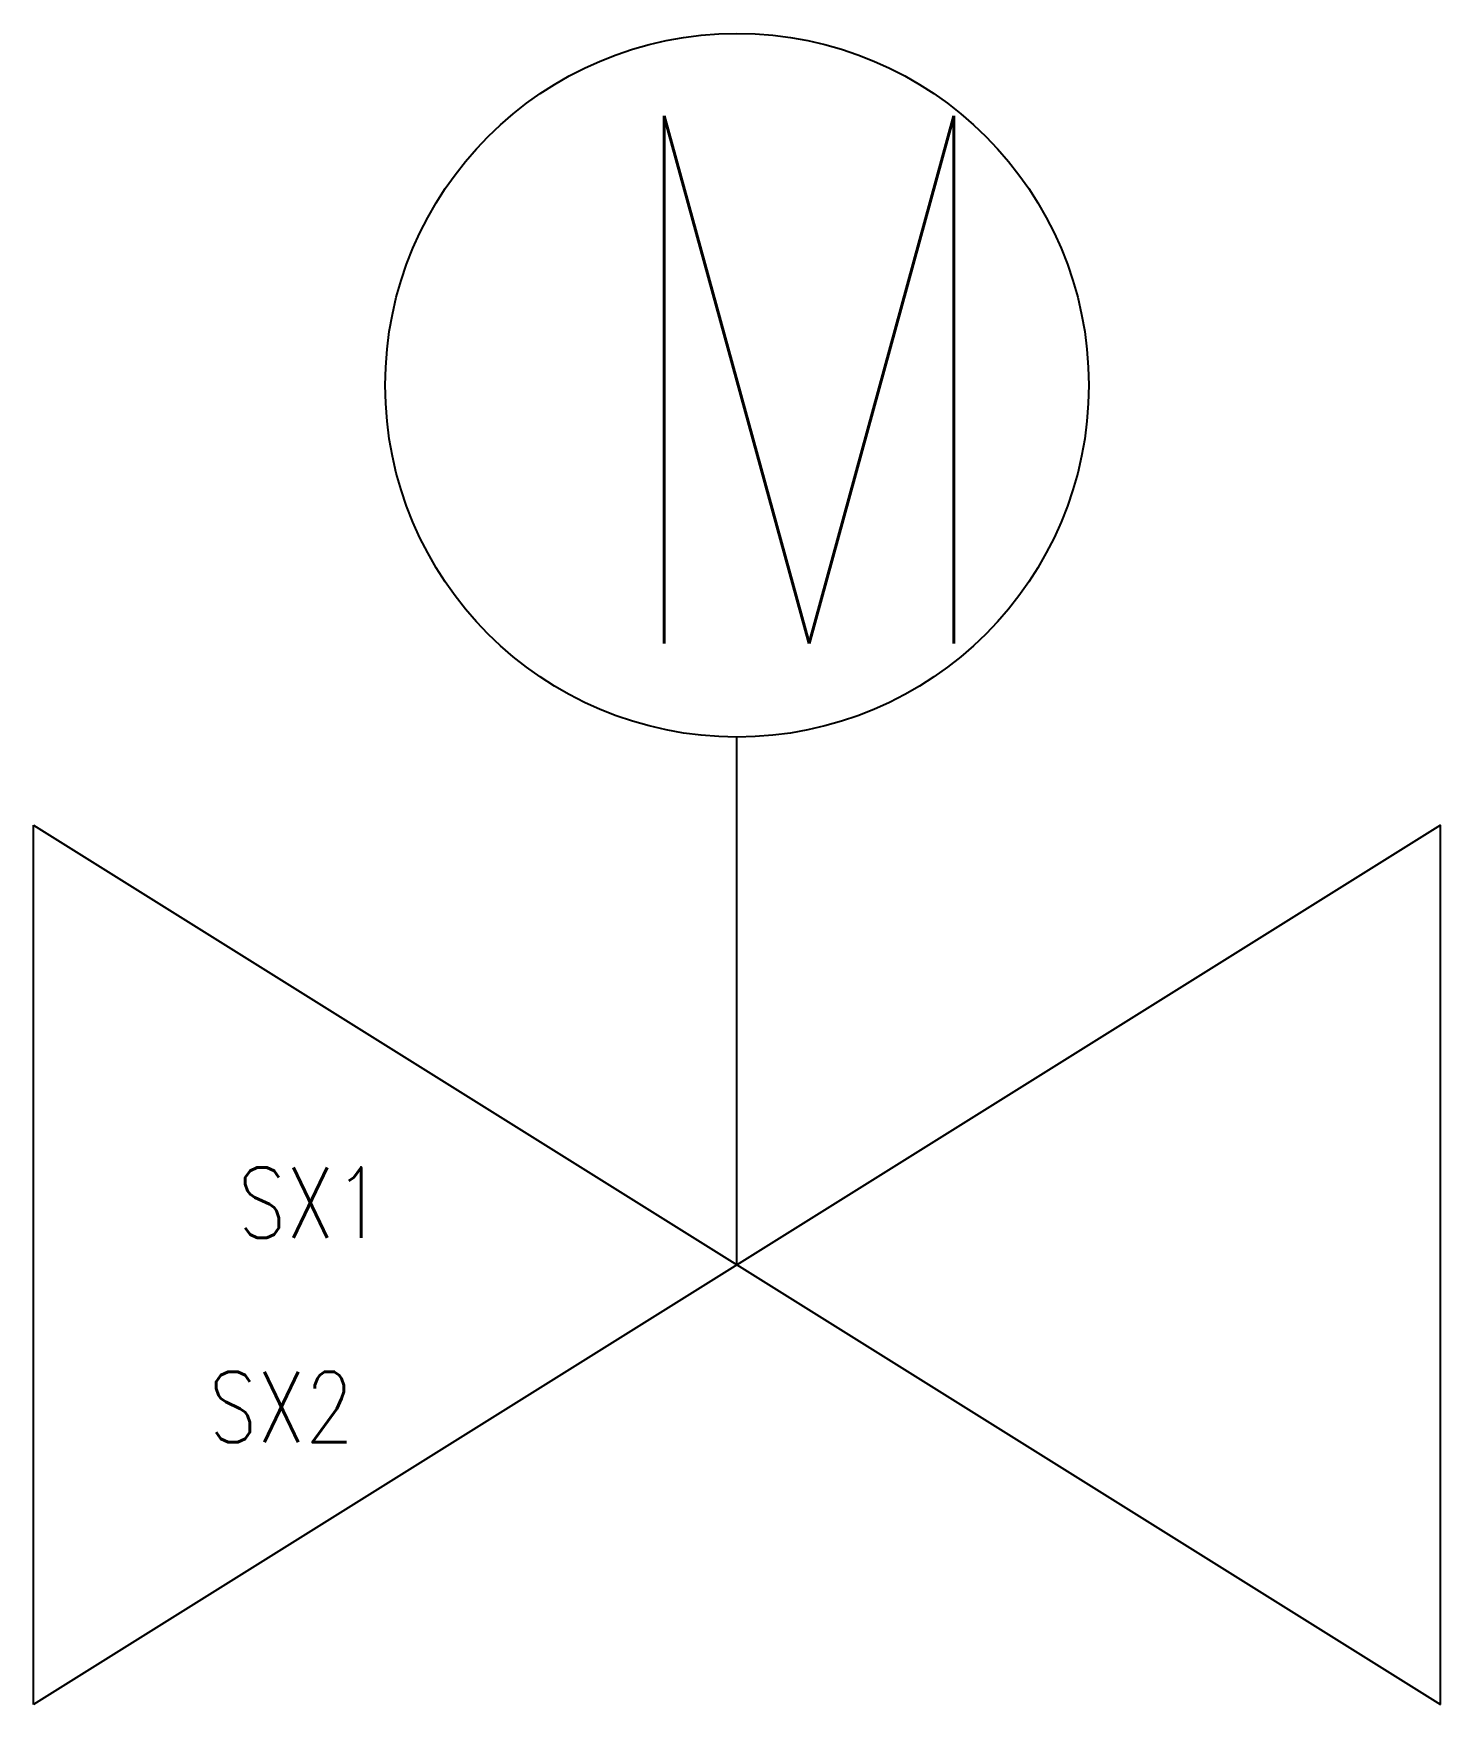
# Model space of a CAD drawing. Extents: x -2 to 2, y -1.25 to 3.5.
import ezdxf

# ---------------------------------------------------------------- set-up
doc = ezdxf.new("R2010")
doc.units = 0
doc.header["$LTSCALE"] = 1000
doc.header["$MEASUREMENT"] = 0
doc.layers.get('0').update_dxf_attribs({"linetype": 'CONTINUOUS'})
doc.styles.get("Standard").update_dxf_attribs({"font": 'txt', "width": 0.7, "bigfont": 'hztxt.shx'})

msp = doc.modelspace()

# ---------------------------------------------------------------- linework, layer by layer
for p, q in [((0, 0), (0, 1.5)), ((2, 1.25), (-2, -1.25)), ((-2, 1.25), (2, -1.25)), ((-2, -1.25), (-2, 1.25)), ((2, -1.25), (2, 1.25))]:
    msp.add_line(p, q)
msp.add_circle((0, 2.5), 1)

# ---------------------------------------------------------------- texts
at = {"width": 0.8}
msp.add_text('M', height=1.5, dxfattribs=at).set_placement((-0.4124, 1.7661))
at = {"width": 0.8, "flags": 1}
for tag, p in [('SX1', (-1.4185, 0.0768)), ('SX2', (-1.5013, -0.5042))]:
    msp.add_attdef(tag, p, '', height=0.2, dxfattribs=at)

doc.saveas('drawing.dxf')
